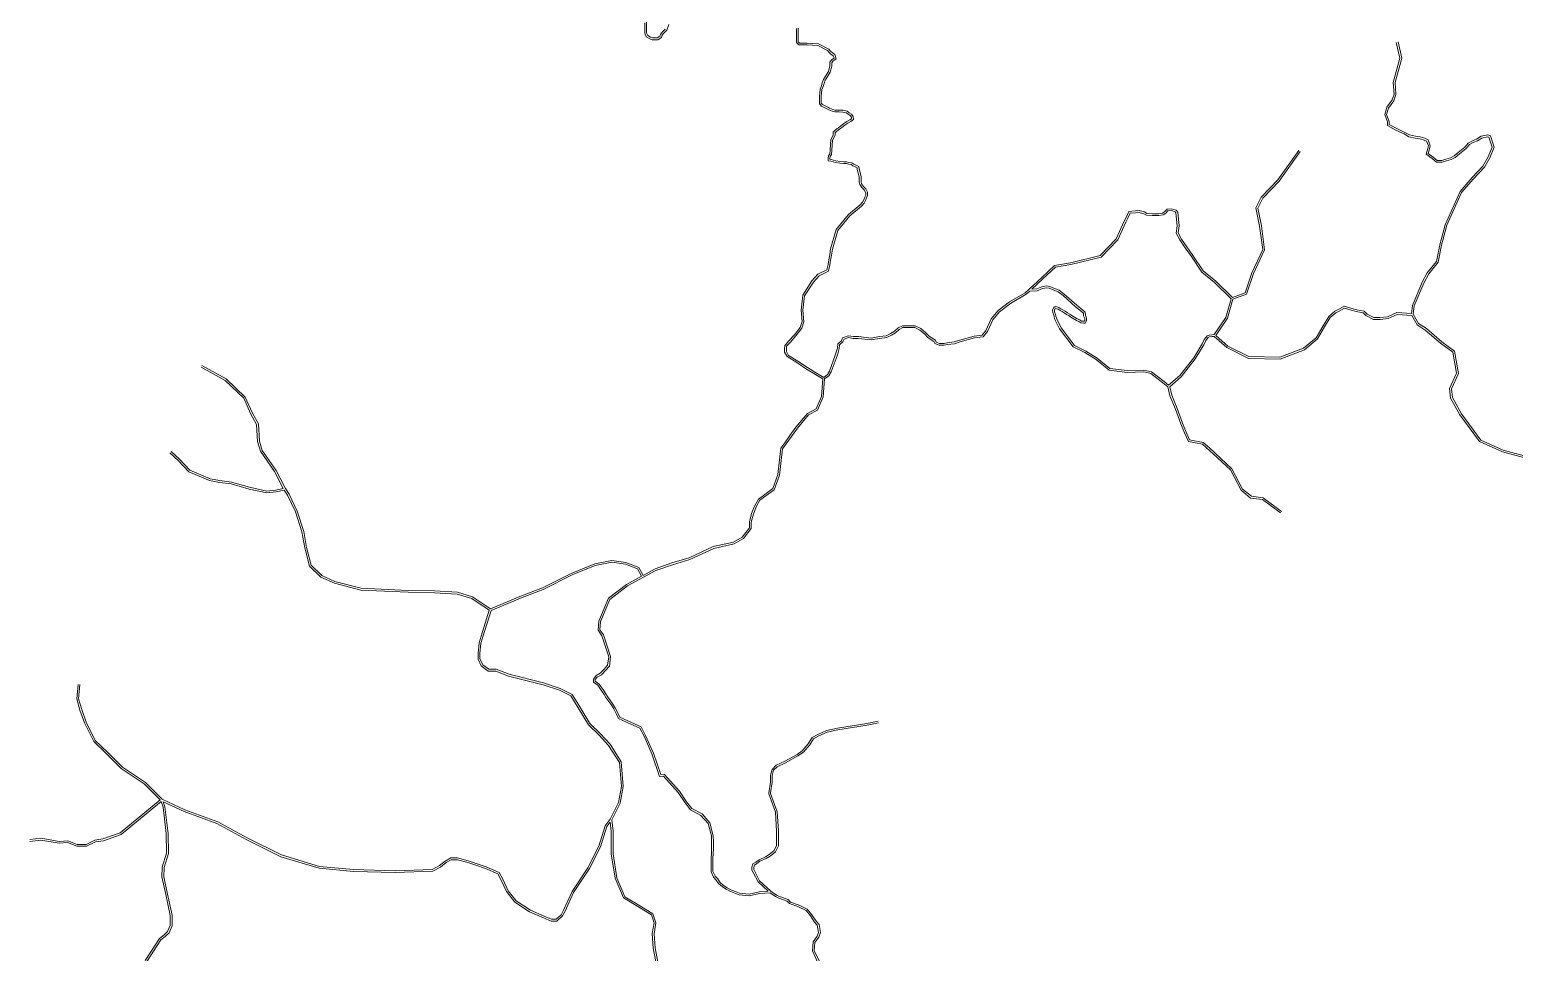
# Model space of a CAD drawing. Header units: millimetres. Extents: x 617885 to 663705, y 7172943 to 7234736.
# Drawn here: x 631984 to 636866, y 7199384 to 7202419 of the extents above; entities that cross this region are included whole.
import ezdxf

# ---------------------------------------------------------------- set-up
doc = ezdxf.new("R2010")
doc.units = ezdxf.units.MM
doc.layers.add('VIAS', color=7, linetype='Continuous', lineweight=5)

msp = doc.modelspace()

# ---------------------------------------------------------------- linework, layer by layer
at = {"layer": 'VIAS', "color": 253}
for points in [[(634006.7, 7202442.2), (634006.7, 7202407.9), (634011.6, 7202395.7), (634023.5, 7202388.6), (634030.7, 7202386.2), (634049.2, 7202386.2), (634061.6, 7202393.6), (634064, 7202400.7), (634067.9, 7202406.6), (634078.9, 7202417.5), (634085.7, 7202435.8)], [(634073.7, 7202420.9), (634063.2, 7202410.4), (634058.5, 7202403.4), (634056.6, 7202397.6), (634047.6, 7202392.2), (634031.7, 7202392.2), (634026, 7202394.1), (634016.4, 7202399.8), (634012.7, 7202409), (634012.7, 7202443.4)], [(634505.2, 7202422.8), (634505.2, 7202377.3), (634513.4, 7202369.1), (634540.3, 7202369.1), (634576.1, 7202367), (634608.1, 7202351), (634612.7, 7202344.1), (634619.1, 7202339), (634626.8, 7202333.5), (634629.4, 7202325.7), (634621.2, 7202319.6), (634615.5, 7202312.5), (634615.5, 7202299.9), (634611, 7202281.6), (634598.1, 7202260.5), (634594.3, 7202255.5), (634590.5, 7202244.2), (634588.2, 7202234.7), (634583.3, 7202223.8), (634582, 7202211.3), (634580.8, 7202200.4), (634580.8, 7202175.1), (634588, 7202167.9), (634607.9, 7202158.2), (634611.8, 7202155.9), (634623.4, 7202151.2), (634632.2, 7202148.8), (634646, 7202148.8), (634658.3, 7202148.1), (634669.5, 7202145.3), (634675.8, 7202141.1), (634682.1, 7202136.9), (634686.5, 7202131.2), (634687, 7202126.4), (634681.1, 7202122.2), (634671.4, 7202117), (634660.7, 7202109.4), (634651.7, 7202102.7), (634643.6, 7202096.7), (634639.1, 7202093.7), (634632.8, 7202089), (634626.6, 7202081.9), (634626.6, 7202073.3), (634618.4, 7202056.9), (634616.1, 7202023.5), (634614.9, 7202010.4), (634610.7, 7202004.1), (634609.5, 7201996.9), (634609.5, 7201987.7), (634618.3, 7201986.2), (634634.3, 7201981.9), (634648.4, 7201979.8), (634661.4, 7201978.7), (634669.7, 7201978.7), (634677, 7201976.6), (634685, 7201975.6), (634691.1, 7201971.6), (634696.5, 7201969.4), (634704.7, 7201964.8), (634705.6, 7201959.7), (634711.9, 7201935.5), (634711.9, 7201918.4), (634714.3, 7201910.1), (634721.1, 7201899.8), (634728.4, 7201892.5), (634733.2, 7201882.9), (634733.2, 7201874.7), (634730.3, 7201867.7), (634727.1, 7201859.3), (634723.1, 7201852.3), (634714.9, 7201843.2), (634676.5, 7201811.1), (634636.5, 7201761.4), (634618, 7201698.3), (634614.8, 7201679), (634611.6, 7201661.9), (634609.4, 7201647), (634605.5, 7201629.3), (634576.3, 7201614.6), (634556.6, 7201592.7), (634526.2, 7201546.1), (634520.8, 7201496), (634523.9, 7201459), (634517.9, 7201439.9), (634499.1, 7201415.8), (634479.9, 7201394.6), (634470.2, 7201383.8), (634467.5, 7201379.8), (634466.4, 7201369.3), (634466.4, 7201358.8), (634474.6, 7201343.6), (634507.2, 7201324), (634538.2, 7201302.7), (634568.1, 7201284.5), (634592.2, 7201270.1), (634587.8, 7201213), (634570.1, 7201171.8), (634541.4, 7201156.4), (634504, 7201111.6), (634484.2, 7201084.4), (634467, 7201059.8), (634454.2, 7201042), (634444.4, 7200955.5), (634427.4, 7200909.4), (634401.1, 7200890.2), (634380.9, 7200875.1), (634368.1, 7200852.2), (634358.2, 7200827.3), (634350.6, 7200799.7), (634350.6, 7200780.6), (634327, 7200749.9), (634298.4, 7200733.2), (634232, 7200718.5), (634153.2, 7200681.5), (634096, 7200664.9), (634040.9, 7200645.3), (634001.2, 7200623.8), (633987, 7200649.9), (633944.9, 7200666.8), (633898.4, 7200673.4), (633842.2, 7200661.8), (633765.2, 7200630.7), (633670.6, 7200583.5), (633595.7, 7200554.2), (633499.4, 7200514.1), (633440.6, 7200553.2), (633390.6, 7200568.3), (633315.5, 7200572.8), (633228.9, 7200574.3), (633073.9, 7200581.7), (632987.8, 7200604), (632944.8, 7200623.1), (632909.1, 7200657.7), (632894.7, 7200715.4), (632885.3, 7200768.8), (632863.1, 7200835.2), (632836.8, 7200891), (632825, 7200909.3), (632794.6, 7200969.1), (632748.7, 7201034.8), (632739.5, 7201065.4), (632736.4, 7201122.2), (632715.1, 7201159.3), (632693, 7201210.3), (632630.3, 7201270.1), (632550.5, 7201314.7)], [(636157.5, 7202022.2), (636088.8, 7201925), (636034, 7201867.9), (636016.7, 7201833.3), (636028.7, 7201773), (636038.9, 7201696.4), (636003.4, 7201619), (635981.3, 7201554), (635939.4, 7201538), (635884.8, 7201592.3), (635842.9, 7201626), (635809.2, 7201675.8), (635789.4, 7201705.1), (635771.9, 7201730.6), (635760.8, 7201750.7), (635764.2, 7201773.4), (635759.4, 7201819), (635754.8, 7201825.1), (635739.3, 7201830.2), (635724.7, 7201828.9), (635716, 7201820.2), (635709.8, 7201816), (635696.6, 7201813.8), (635675.9, 7201813.8), (635658, 7201815), (635650.1, 7201819.5), (635627.9, 7201825.6), (635619.1, 7201823.1), (635599, 7201820.6), (635590.1, 7201801.7), (635583.1, 7201788.8), (635556.9, 7201731.7), (635504, 7201675.9), (635406.3, 7201652.3), (635354.7, 7201643.2), (635312.2, 7201603.7), (635269.8, 7201564.1), (635257.2, 7201553.9), (635206.7, 7201523.8), (635169, 7201495.1), (635145.9, 7201467.8), (635128.2, 7201429.8), (635116.5, 7201414.6), (635089.6, 7201411), (635042.5, 7201398.2), (635023.7, 7201392), (635001.1, 7201389.5), (634991.1, 7201387), (634975.6, 7201387), (634964.7, 7201391.3), (634962.3, 7201397.3), (634942.7, 7201410.3), (634930.2, 7201422.9), (634914.6, 7201435.8), (634896, 7201445.2), (634854, 7201445.2), (634840.4, 7201438.3), (634827.6, 7201426.9), (634815.3, 7201419.5), (634800.7, 7201412.2), (634778.4, 7201409.7), (634750.8, 7201404.7), (634709.3, 7201409.7), (634692.9, 7201409.7), (634675.9, 7201412.4), (634657.5, 7201405.3), (634653.5, 7201395.9), (634641.7, 7201385.4), (634640.4, 7201371.9), (634635.4, 7201354.5), (634633.3, 7201348.3), (634614.6, 7201296.3), (634607.2, 7201284.6), (634595.1, 7201275.3), (634571.2, 7201289.6), (634541.4, 7201307.7), (634510.5, 7201329), (634479.1, 7201347.8), (634472.4, 7201360.3), (634472.4, 7201369), (634473.3, 7201377.7), (634474.9, 7201380.1), (634484.4, 7201390.6), (634503.7, 7201412), (634523.3, 7201437), (634530, 7201458.3), (634526.8, 7201496), (634532, 7201544), (634561.4, 7201589), (634580, 7201609.7), (634610.8, 7201625.3), (634615.4, 7201645.9), (634617.5, 7201660.9), (634620.7, 7201677.9), (634623.9, 7201697), (634641.9, 7201758.6), (634680.8, 7201806.9), (634719.1, 7201838.8), (634728, 7201848.8), (634732.6, 7201856.8), (634735.8, 7201865.5), (634739.2, 7201873.4), (634739.2, 7201884.3), (634733.4, 7201896.1), (634725.8, 7201903.7), (634719.8, 7201912.6), (634717.9, 7201919.2), (634717.9, 7201936.2), (634711.4, 7201961), (634710.2, 7201968.7), (634699.1, 7201974.8), (634693.9, 7201976.9), (634687.2, 7201981.4), (634678.2, 7201982.5), (634670.5, 7201984.7), (634661.7, 7201984.7), (634649.1, 7201985.7), (634635.5, 7201987.8), (634619.5, 7201992.1), (634615.5, 7201992.8), (634615.5, 7201996.4), (634616.4, 7202001.9), (634620.7, 7202008.4), (634622.1, 7202023), (634624.3, 7202055.3), (634632.6, 7202071.9), (634632.6, 7202079.7), (634636.9, 7202084.6), (634642.5, 7202088.8), (634647, 7202091.8), (634655.3, 7202097.8), (634664.3, 7202104.6), (634674.6, 7202111.9), (634684.3, 7202117.1), (634693.4, 7202123.5), (634692.3, 7202133.6), (634686.3, 7202141.4), (634679.1, 7202146.1), (634672, 7202150.9), (634659.2, 7202154.1), (634646.1, 7202154.8), (634633, 7202154.8), (634625.3, 7202156.9), (634614.5, 7202161.3), (634610.8, 7202163.5), (634591.6, 7202172.9), (634586.8, 7202177.6), (634586.8, 7202200.1), (634588, 7202210.7), (634589.2, 7202222.2), (634593.9, 7202232.8), (634596.3, 7202242.5), (634599.7, 7202252.7), (634603.1, 7202257.2), (634616.5, 7202279.2), (634621.5, 7202299.1), (634621.5, 7202310.4), (634625.4, 7202315.3), (634636.4, 7202323.5), (634631.8, 7202337.3), (634622.7, 7202343.8), (634617.2, 7202348.2), (634612.2, 7202355.6), (634577.7, 7202372.9), (634540.5, 7202375.1), (634515.9, 7202375.1), (634511.2, 7202379.7), (634511.2, 7202424.3)], [(636162.4, 7202018.7), (636093.4, 7201921.2), (636038.9, 7201864.4), (636023, 7201832.5), (636034.6, 7201774), (636045, 7201695.5), (636009, 7201616.8), (635986.1, 7201549.4), (635941.1, 7201532.3), (635922.8, 7201470.2), (635884.7, 7201413.4), (635924.1, 7201378.3), (635993.2, 7201343.8), (636094.7, 7201341.5), (636173.1, 7201371.5), (636214.4, 7201405.8), (636237.5, 7201445), (636256.4, 7201475.8), (636275.7, 7201492.7), (636285.3, 7201497.5), (636307.4, 7201509.7), (636331.9, 7201502.4), (636348.2, 7201497.8), (636372.3, 7201492.9), (636381.9, 7201483.3), (636404.2, 7201472.2), (636424.4, 7201472.2), (636449.4, 7201474.4), (636480, 7201488.5), (636528.4, 7201485.4), (636531.4, 7201511.7), (636562.9, 7201588.4), (636579.8, 7201619.5), (636610.4, 7201656.7), (636621.3, 7201711.2), (636639.1, 7201777.7), (636687.9, 7201886.4), (636728, 7201933.1), (636763.1, 7201970.3), (636780.5, 7202000.7), (636793.3, 7202032.6), (636783, 7202065.4), (636778.6, 7202066.9), (636760, 7202062.8), (636744.8, 7202054.1), (636733.7, 7202049.6), (636718.9, 7202041.2), (636708, 7202028.1), (636696.8, 7202019.1), (636685.8, 7202010.3), (636672.3, 7201999.1), (636658.5, 7201992.2), (636642.8, 7201987.7), (636629.2, 7201983.2), (636609.9, 7201983.2), (636595.9, 7201994.9), (636576.7, 7202009.2), (636581.6, 7202028.8), (636583.6, 7202036.7), (636577.7, 7202052.4), (636570.2, 7202056.2), (636555.2, 7202060.4), (636539.8, 7202062.6), (636519.4, 7202067.2), (636503.7, 7202076.1), (636488.3, 7202082.7), (636475, 7202089.4), (636449.1, 7202103.5), (636449.1, 7202115.8), (636440.1, 7202140.5), (636447.2, 7202164), (636464.8, 7202188.3), (636471.1, 7202207.1), (636468.4, 7202246), (636489.8, 7202325.6), (636478.3, 7202377.4)], [(636484.1, 7202378.7), (636496, 7202325.5), (636474.5, 7202245.4), (636477.2, 7202206.4), (636470.2, 7202185.5), (636452.6, 7202161.3), (636446.4, 7202140.7), (636455.1, 7202116.8), (636455.1, 7202107.1), (636477.8, 7202094.7), (636490.9, 7202088.2), (636506.4, 7202081.5), (636521.6, 7202072.8), (636540.9, 7202068.5), (636556.5, 7202066.3), (636572.4, 7202061.8), (636582.5, 7202056.7), (636589.9, 7202037.1), (636587.4, 7202027.4), (636583.5, 7202011.7), (636599.6, 7201999.6), (636612.1, 7201989.2), (636628.2, 7201989.2), (636641, 7201993.5), (636656.3, 7201997.8), (636669, 7202004.2), (636682, 7202015), (636693, 7202023.8), (636703.8, 7202032.4), (636715, 7202045.9), (636731.1, 7202055.1), (636742.2, 7202059.5), (636757.8, 7202068.4), (636778.9, 7202073.1), (636787.8, 7202070.1), (636799.6, 7202032.4), (636785.9, 7201998.1), (636768, 7201966.7), (636732.4, 7201929), (636693, 7201883.1), (636644.8, 7201775.7), (636627.2, 7201709.8), (636616, 7201654), (636584.8, 7201616.2), (636568.3, 7201585.8), (636537.3, 7201510.2), (636534.1, 7201482.9), (636551.5, 7201452.9), (636577.2, 7201436), (636627.8, 7201392.2), (636669.1, 7201361.2), (636683, 7201288.4), (636659.4, 7201237.8), (636662.6, 7201209), (636692.5, 7201155.8), (636756, 7201069), (636829.1, 7201035.8), (636931.6, 7201008.8)], [(635879.1, 7201415.9), (635917.3, 7201472.8), (635935.3, 7201533.7), (635880.8, 7201587.8), (635838.4, 7201621.9), (635804.3, 7201672.5), (635784.4, 7201701.7), (635766.8, 7201727.5), (635754.5, 7201749.5), (635758.1, 7201773.5), (635753.6, 7201816.7), (635751.1, 7201820), (635738.6, 7201824.1), (635727.4, 7201823.1), (635719.8, 7201815.5), (635712, 7201810.3), (635697.1, 7201807.8), (635675.7, 7201807.8), (635656.2, 7201809), (635647.8, 7201813.9), (635627.9, 7201819.4), (635620.3, 7201817.2), (635603, 7201815.1), (635595.5, 7201799), (635588.5, 7201786.1), (635561.9, 7201728.3), (635507.1, 7201670.5), (635407.5, 7201646.4), (635357.5, 7201637.6), (635316.3, 7201599.3), (635279.9, 7201565.4), (635296.1, 7201566.3), (635312.8, 7201573.6), (635327.4, 7201576.4), (635338.3, 7201574.1), (635353.8, 7201567.7), (635369.5, 7201561.8), (635386.2, 7201548.8), (635427.3, 7201512.5), (635446.9, 7201497), (635454.7, 7201489.9), (635455.8, 7201479.7), (635459.6, 7201470.1), (635459.6, 7201461.3), (635455.1, 7201453.9), (635449, 7201453.9), (635441.3, 7201455), (635434.7, 7201458.9), (635426.2, 7201462.6), (635408, 7201473.9), (635401.7, 7201478.5), (635393.9, 7201482.7), (635385.9, 7201488), (635379.3, 7201492.1), (635372.4, 7201495.3), (635366.2, 7201499.4), (635360.4, 7201501.3), (635357, 7201502.1), (635356.1, 7201501.6), (635353.7, 7201496.8), (635354.1, 7201490.7), (635357.8, 7201481.9), (635358.8, 7201476.6), (635361.4, 7201468.5), (635375.9, 7201437.9), (635419.6, 7201380.6), (635456.8, 7201362), (635494.9, 7201338.9), (635536.1, 7201304.3), (635593, 7201297.7), (635648.4, 7201299.1), (635673.6, 7201293.5), (635714.6, 7201262.1), (635729.6, 7201249.6), (635765.9, 7201281.6), (635812.2, 7201340.2), (635839.5, 7201385.7), (635846.8, 7201400.3), (635856, 7201411.7), (635862.7, 7201414.3), (635872, 7201415.8), (635879.1, 7201415.9)], [(636097.2, 7200829.6), (636038, 7200873.1), (635999.2, 7200878.4), (635968.2, 7200903.9), (635933, 7200970.8), (635876.9, 7201023.2), (635840.7, 7201056), (635794.3, 7201064.9), (635781.3, 7201092.7), (635769.2, 7201122.7), (635751.6, 7201171.1), (635733.9, 7201215.2), (635727, 7201244), (635710.9, 7201257.4), (635671, 7201287.9), (635647.8, 7201293.1), (635592.7, 7201291.7), (635533.6, 7201298.6), (635491.4, 7201334), (635453.9, 7201356.7), (635415.7, 7201375.8), (635370.7, 7201434.8), (635355.8, 7201466.3), (635353, 7201475.1), (635352, 7201480.2), (635348.2, 7201489.3), (635347.6, 7201498), (635351.5, 7201505.8), (635355.9, 7201508.5), (635362, 7201507.1), (635368.8, 7201504.9), (635375.3, 7201500.5), (635382.1, 7201497.4), (635389.2, 7201493.1), (635397, 7201487.9), (635405, 7201483.6), (635411.4, 7201478.8), (635429, 7201467.9), (635437.4, 7201464.3), (635443.4, 7201460.8), (635449.4, 7201459.9), (635451.7, 7201459.9), (635453.6, 7201463), (635453.6, 7201468.9), (635449.9, 7201478.2), (635449, 7201487), (635443, 7201492.5), (635423.5, 7201507.9), (635382.4, 7201544.2), (635366.5, 7201556.5), (635351.6, 7201562.1), (635336.5, 7201568.4), (635327.4, 7201570.3), (635314.6, 7201567.8), (635297.5, 7201560.4), (635272.9, 7201558.9), (635260.7, 7201549), (635210, 7201518.8), (635173.1, 7201490.7), (635151, 7201464.6), (635133.3, 7201426.7), (635119.7, 7201409), (635090.8, 7201405.1), (635044.2, 7201392.5), (635025, 7201386.1), (635002.1, 7201383.5), (634991.8, 7201381), (634974.4, 7201381), (634960.1, 7201386.7), (634957.4, 7201393.4), (634938.9, 7201405.7), (634926.2, 7201418.4), (634911.3, 7201430.8), (634894.6, 7201439.2), (634855.5, 7201439.2), (634843.8, 7201433.3), (634831.2, 7201422), (634818.2, 7201414.2), (634802.4, 7201406.4), (634779.2, 7201403.8), (634751, 7201398.7), (634709, 7201403.7), (634692.5, 7201403.7), (634676.6, 7201406.2), (634662, 7201400.6), (634658.5, 7201392.3), (634647.5, 7201382.5), (634646.3, 7201370.8), (634641.1, 7201352.7), (634639, 7201346.4), (634620, 7201293.6), (634611.7, 7201280.5), (634598.2, 7201270.1), (634593.7, 7201211.5), (634574.8, 7201167.5), (634545.2, 7201151.7), (634508.7, 7201107.9), (634489.1, 7201081), (634471.9, 7201056.4), (634460, 7201039.8), (634450.2, 7200954.1), (634432.4, 7200905.6), (634404.6, 7200885.4), (634385.5, 7200871), (634373.6, 7200849.6), (634363.9, 7200825.3), (634356.6, 7200798.8), (634356.6, 7200778.6), (634331, 7200745.3), (634300.6, 7200727.6), (634234, 7200712.8), (634155.3, 7200675.9), (634097.8, 7200659.2), (634043.3, 7200639.8), (633949.9, 7200589.2), (633892, 7200544.9), (633861.2, 7200471.8), (633859.3, 7200445.1), (633870.7, 7200428), (633894.5, 7200356.6), (633890.4, 7200325.7), (633878, 7200311.3), (633864, 7200297.2), (633850.4, 7200289.5), (633843.6, 7200281), (633843.6, 7200275.7), (633856.5, 7200266.6), (633870.5, 7200246.6), (633878.4, 7200234.8), (633884.2, 7200225), (633899.8, 7200203.6), (633909.8, 7200187.7), (633917.6, 7200172), (633925, 7200157.3), (633951.4, 7200146), (633995.4, 7200126), (634009.6, 7200097.6), (634035.1, 7200038.8), (634059.8, 7199968.7), (634070.4, 7199970.3), (634120.9, 7199913.9), (634144.4, 7199879.1), (634161.3, 7199857.2), (634195, 7199839.1), (634220.9, 7199810.4), (634231.7, 7199767.6), (634232.6, 7199749), (634232.6, 7199725.5), (634231.7, 7199707.2), (634230.8, 7199695.2), (634230.8, 7199650.1), (634238.2, 7199634.6), (634246.7, 7199625.2), (634253.5, 7199614.2), (634266, 7199604.2), (634277.9, 7199596.5), (634291.5, 7199588.9), (634306.9, 7199582.9), (634318.6, 7199578.7), (634349.8, 7199575.4), (634383.4, 7199583.1), (634412.3, 7199585), (634379.5, 7199615.8), (634363.5, 7199646.9), (634359.1, 7199654.5), (634359.1, 7199663.6), (634362.6, 7199675.1), (634372.4, 7199680.6), (634382.4, 7199688.6), (634403.4, 7199697.6), (634415.9, 7199705.3), (634432.1, 7199718.6), (634440.4, 7199735.2), (634440.4, 7199782.9), (634436.5, 7199845.1), (634414.7, 7199905.2), (634414.7, 7199908.5), (634419.8, 7199944), (634419.8, 7199967), (634425.2, 7199985.8), (634438.8, 7199999.4), (634467.1, 7200012.3), (634507.4, 7200034.9), (634524.7, 7200047.3), (634544.6, 7200069.6), (634557.5, 7200090.3), (634576.1, 7200100.9), (634604.4, 7200113.8), (634640.2, 7200121.4), (634736.6, 7200136.6), (634774.6, 7200144.2)], [(636929.8, 7201003), (636827.1, 7201030.1), (636752, 7201064.2), (636687.5, 7201152.5), (636656.7, 7201207.1), (636653.2, 7201238.8), (636676.7, 7201289.2), (636663.7, 7201357.8), (636624.1, 7201387.5), (636573.6, 7201431.2), (636547, 7201448.6), (636529.3, 7201479.4), (636481.1, 7201482.5), (636451, 7201468.6), (636424.7, 7201466.2), (636402.8, 7201466.2), (636378.4, 7201478.4), (636369.3, 7201487.4), (636346.7, 7201491.9), (636330.3, 7201496.6), (636308.1, 7201503.3), (636288.1, 7201492.2), (636279.1, 7201487.7), (636261, 7201471.9), (636242.6, 7201442), (636219, 7201401.9), (636176.2, 7201366.2), (636095.8, 7201335.5), (635991.8, 7201337.9), (635920.7, 7201373.3), (635879.6, 7201409.9), (635872.5, 7201409.8), (635864.3, 7201408.5), (635859.7, 7201406.7), (635851.9, 7201397.1), (635844.8, 7201382.8), (635817.1, 7201336.8), (635770.3, 7201277.5), (635733, 7201244.6), (635739.7, 7201217), (635757.2, 7201173.2), (635774.8, 7201124.9), (635786.8, 7201095.1), (635798.5, 7201070.2), (635843.5, 7201061.6), (635863.5, 7201043.4), (635880.9, 7201027.6), (635937.8, 7200974.5), (635972.9, 7200907.8), (636001.7, 7200884.1), (636040.4, 7200878.8), (636100.8, 7200834.4)], [(632547.6, 7201309.4), (632626.7, 7201265.2), (632688, 7201206.8), (632709.8, 7201156.6), (632730.4, 7201120.5), (632733.6, 7201064.3), (632743.2, 7201032.1), (632789.5, 7200966), (632818, 7200909.9), (632793.7, 7200904.5), (632763.9, 7200901.5), (632706.9, 7200913.9), (632648.1, 7200930.7), (632609.2, 7200935.9), (632577.1, 7200942.1), (632511, 7200970), (632476.8, 7201006.3), (632449.5, 7201031.5)], [(632149, 7200264.9), (632144.9, 7200218.4), (632155, 7200182.3), (632169.2, 7200141.6), (632199.6, 7200080.9), (632240.2, 7200042.4), (632289.1, 7199993.5), (632364.8, 7199942.4), (632419.3, 7199887.4), (632493.9, 7199852.8), (632602.3, 7199813.7), (632699, 7199760.1), (632812.3, 7199704.2), (632937, 7199666.6), (633048.8, 7199656.2), (633185.6, 7199652), (633308, 7199656.9), (633331.8, 7199669.6), (633349.8, 7199684.3), (633368.8, 7199694.7), (633391.3, 7199694.7), (633426.2, 7199684.7), (633452.6, 7199676.5), (633485.6, 7199664.9), (633527.7, 7199646.4), (633539.7, 7199624.1), (633557.7, 7199586.6), (633583.4, 7199552.8), (633630.4, 7199522.1), (633676.1, 7199502.5), (633700.2, 7199492.9), (633714.9, 7199492.6), (633731.4, 7199507.6), (633739.2, 7199522.4), (633767.5, 7199583.9), (633819.3, 7199662.3), (633856, 7199733.3), (633876.4, 7199800.1), (633892.5, 7199822), (633920.5, 7199877), (633929.7, 7199929.6), (633923.6, 7200008.8), (633888, 7200064.7), (633856.4, 7200098.1), (633821.6, 7200132.8), (633787.8, 7200188.5), (633763.7, 7200227.7), (633726.5, 7200246.3), (633672.3, 7200264.4), (633558.5, 7200292.8), (633516.4, 7200309), (633491.5, 7200309), (633468.9, 7200326.3), (633458.5, 7200348.8), (633458.5, 7200367.5), (633461.8, 7200402.2), (633468.5, 7200423.6), (633495.5, 7200509.5), (633438, 7200547.7), (633389.5, 7200562.4), (633315.3, 7200566.8), (633228.7, 7200568.3), (633073, 7200575.8), (632985.9, 7200598.3), (632941.4, 7200618), (632903.7, 7200654.6), (632888.8, 7200714.1), (632879.4, 7200767.4), (632857.6, 7200832.9), (632831.5, 7200888.1), (632821, 7200904.5), (632794.6, 7200898.6), (632763.6, 7200895.4), (632705.4, 7200908.1), (632646.9, 7200924.8), (632608.3, 7200930), (632575.4, 7200936.4), (632507.5, 7200965), (632472.6, 7201002), (632445.4, 7201027.1)], [(633501.5, 7200508.5), (633598, 7200548.7), (633673.1, 7200578), (633767.7, 7200625.3), (633843.9, 7200656.1), (633898.6, 7200667.3), (633943.4, 7200660.9), (633982.8, 7200645.2), (633995.9, 7200620.9), (633946.6, 7200594.2), (633887.1, 7200548.7), (633855.3, 7200473.2), (633853.2, 7200443.4), (633865.3, 7200425.3), (633888.4, 7200356), (633884.7, 7200328.3), (633873.6, 7200315.3), (633860.3, 7200302), (633846.5, 7200294.1), (633837.6, 7200283.1), (633837.6, 7200272.7), (633852.2, 7200262.3), (633865.5, 7200243.2), (633873.3, 7200231.6), (633879.2, 7200221.7), (633894.9, 7200200.2), (633904.5, 7200184.8), (633912.3, 7200169.3), (633920.6, 7200152.7), (633949, 7200140.5), (633991, 7200121.4), (634004.2, 7200095.1), (634029.5, 7200036.6), (634055.7, 7199962.1), (634068, 7199963.9), (634116.2, 7199910.2), (634139.5, 7199875.6), (634157.3, 7199852.5), (634191.2, 7199834.3), (634215.5, 7199807.5), (634225.7, 7199766.7), (634226.6, 7199748.9), (634226.6, 7199725.6), (634225.7, 7199707.6), (634224.8, 7199695.4), (634224.8, 7199648.7), (634233.1, 7199631.2), (634241.9, 7199621.6), (634249, 7199610.1), (634262.5, 7199599.3), (634274.8, 7199591.4), (634288.9, 7199583.5), (634304.8, 7199577.3), (634317.3, 7199572.8), (634350.2, 7199569.3), (634384.3, 7199577.1), (634418.6, 7199579.5), (634436.8, 7199567.3), (634447.6, 7199561.9), (634474.5, 7199552.6), (634482.9, 7199544.2), (634511.8, 7199533.5), (634537.3, 7199521.3), (634551.5, 7199504.1), (634565.2, 7199483), (634574.2, 7199473), (634578.2, 7199449.5), (634573.3, 7199436.9), (634560.4, 7199418.7), (634558.2, 7199388.7), (634576.1, 7199349.8)], [(634052.7, 7199334.1), (634040.4, 7199398.8), (634037.3, 7199445.1), (634043.6, 7199481.3), (634033.6, 7199511.1), (633992.6, 7199536), (633941.3, 7199566.8), (633914.8, 7199629), (633902.7, 7199708.4), (633902.7, 7199782.2), (633898.1, 7199819.9), (633926.3, 7199875.1), (633935.7, 7199929.4), (633929.4, 7200010.7), (633892.7, 7200068.4), (633860.7, 7200102.2), (633826.4, 7200136.5), (633792.9, 7200191.6), (633767.9, 7200232.3), (633728.8, 7200251.9), (633673.9, 7200270.1), (633560.3, 7200298.5), (633517.5, 7200315), (633493.5, 7200315), (633473.7, 7200330.2), (633464.5, 7200350.1), (633464.5, 7200367.2), (633467.8, 7200401), (633474.2, 7200421.8), (633501.5, 7200508.5)], [(632143, 7200265.4), (632138.9, 7200217.9), (632149.3, 7200180.5), (632163.7, 7200139.3), (632194.7, 7200077.3), (632236, 7200038.1), (632285.3, 7199988.9), (632361, 7199937.8), (632413.1, 7199885.2), (632363, 7199844.3), (632281.6, 7199777.1), (632225, 7199757), (632198.3, 7199752.9), (632169.8, 7199738.7), (632140.4, 7199738.7), (632109.6, 7199751), (632080.7, 7199748.9), (632021.3, 7199759.1), (631984, 7199755)], [(634582.2, 7199351), (634564.3, 7199389.8), (634566.3, 7199416.6), (634578.7, 7199434.1), (634584.3, 7199448.8), (634579.9, 7199475.7), (634570, 7199486.7), (634556.3, 7199507.6), (634541.1, 7199526.1), (634514.1, 7199539.1), (634486.2, 7199549.4), (634477.8, 7199557.8), (634450, 7199567.4), (634439.8, 7199572.5), (634421.3, 7199584.9), (634384.4, 7199619.5), (634368.7, 7199649.8), (634365.1, 7199656.1), (634365.1, 7199662.8), (634367.6, 7199671.1), (634375.7, 7199675.6), (634385.5, 7199683.4), (634406.1, 7199692.2), (634419.4, 7199700.4), (634436.9, 7199714.8), (634446.4, 7199733.8), (634446.4, 7199783.1), (634442.4, 7199846.4), (634420.7, 7199906.3), (634420.7, 7199908.1), (634425.8, 7199943.5), (634425.8, 7199966.1), (634430.5, 7199982.7), (634442.3, 7199994.4), (634469.8, 7200006.9), (634510.6, 7200029.8), (634528.7, 7200042.8), (634549.4, 7200066), (634561.8, 7200085.9), (634578.8, 7200095.6), (634606.2, 7200108), (634641.3, 7200115.5), (634737.6, 7200130.7), (634775.7, 7200138.4)], [(631984.7, 7199749), (632021.1, 7199753.1), (632080.4, 7199742.9), (632108.7, 7199744.9), (632139.3, 7199732.7), (632171.2, 7199732.7), (632200.1, 7199747.1), (632226.5, 7199751.1), (632284.6, 7199771.8), (632366.8, 7199839.6), (632416.1, 7199879.9), (632422.9, 7199861.5), (632433.2, 7199774.9), (632434.2, 7199710.3), (632419.7, 7199663.7), (632419.1, 7199631.9), (632431.5, 7199573.9), (632446.3, 7199505.1), (632446.3, 7199472.3), (632437.7, 7199452), (632425.9, 7199441), (632410.8, 7199429.3), (632363.7, 7199357)], [(634047, 7199331.9), (634034.4, 7199398.1), (634031.2, 7199445.4), (634037.4, 7199480.8), (634028.6, 7199507.1), (633989.5, 7199530.9), (633936.5, 7199562.7), (633909, 7199627.4), (633896.7, 7199707.9), (633896.7, 7199781.8), (633893, 7199812.6), (633881.8, 7199797.4), (633861.6, 7199731), (633824.5, 7199659.3), (633772.8, 7199581), (633744.6, 7199519.8), (633736.2, 7199503.9), (633717.2, 7199486.6), (633699, 7199486.9), (633673.8, 7199496.9), (633627.6, 7199516.8), (633579.3, 7199548.4), (633552.5, 7199583.5), (633534.4, 7199621.4), (633523.4, 7199641.8), (633483.4, 7199659.4), (633450.7, 7199670.8), (633424.5, 7199679), (633390.5, 7199688.7), (633370.3, 7199688.7), (633353.2, 7199679.3), (633335.1, 7199664.6), (633309.6, 7199651), (633185.7, 7199646), (633048.5, 7199650.2), (632935.9, 7199660.7), (632810.1, 7199698.6), (632696.3, 7199754.8), (632599.8, 7199808.2), (632491.6, 7199847.3), (632422.8, 7199879.2), (632428.8, 7199862.9), (632439.2, 7199775.3), (632440.2, 7199709.4), (632425.7, 7199662.8), (632425.1, 7199632.5), (632437.4, 7199575.2), (632452.3, 7199505.7), (632452.3, 7199471), (632442.7, 7199448.5), (632429.8, 7199436.4), (632415.3, 7199425.1), (632368.8, 7199353.8)]]:
    msp.add_lwpolyline(points, dxfattribs=at)

doc.saveas('drawing.dxf')
